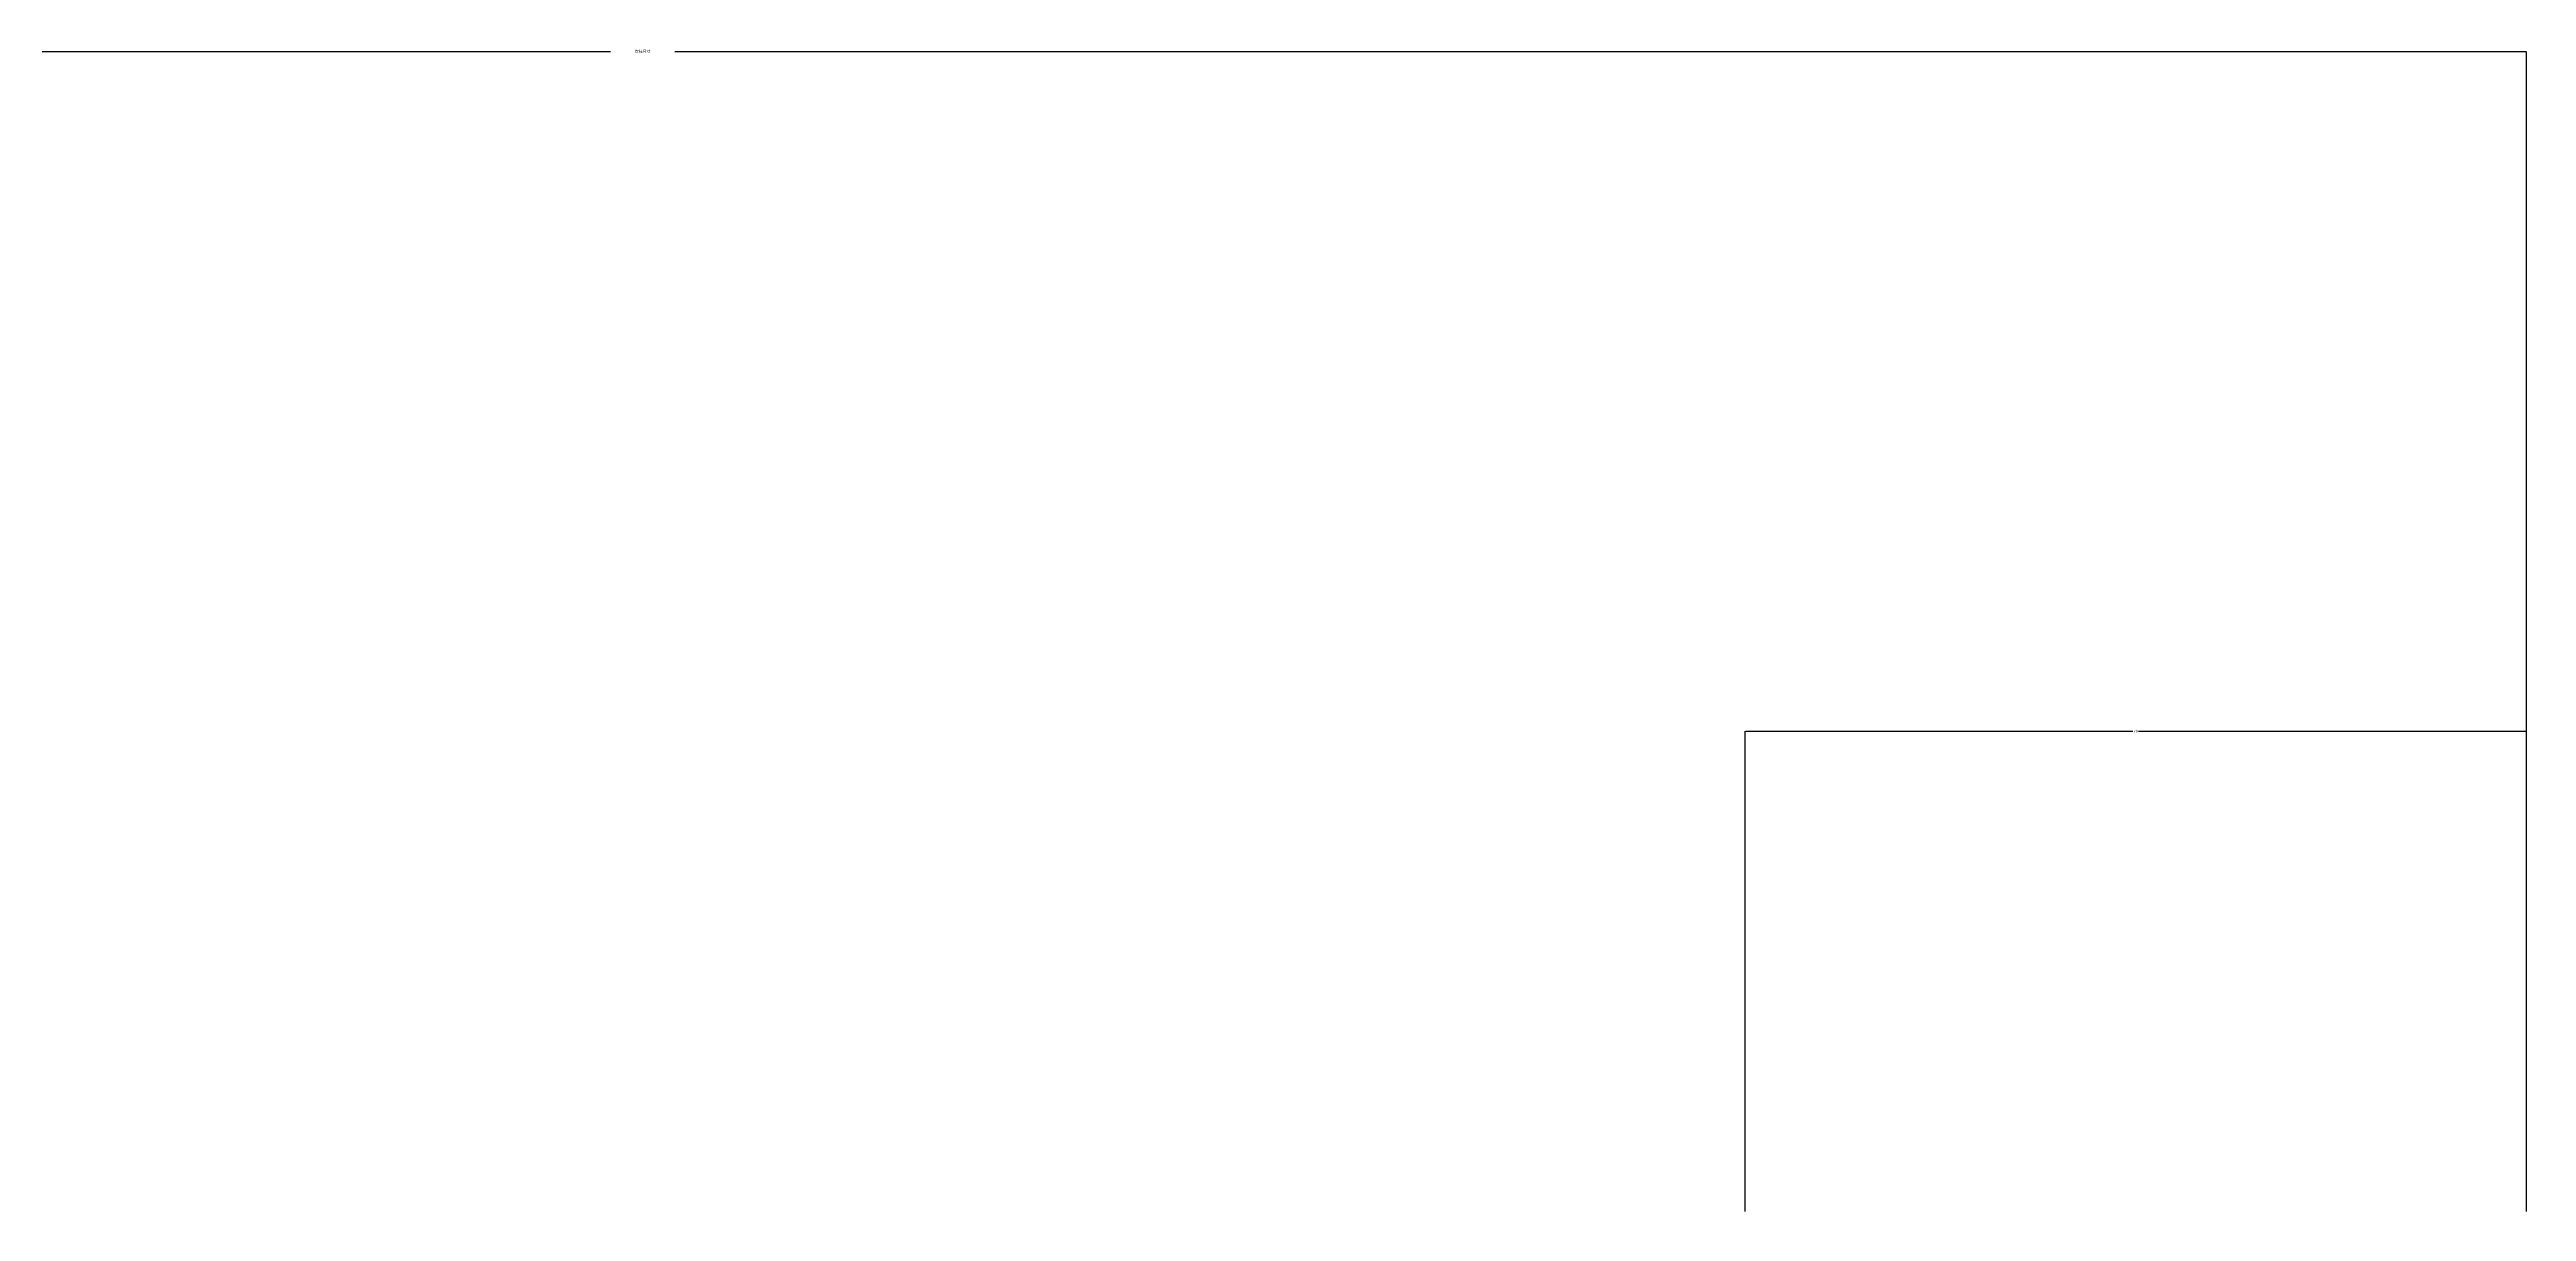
# Model space of a CAD drawing. Header units: metres. Extents: x 282048 to 286905, y 378 to 5723.
# Drawn here: x 284433 to 285321, y 5306 to 5723 of the extents above; entities that cross this region are included whole.
import ezdxf

# ---------------------------------------------------------------- set-up
doc = ezdxf.new("R2010")
doc.units = ezdxf.units.M
doc.layers.add('7', color=7, linetype='Continuous')
doc.dimstyles.get("Standard").update_dxf_attribs({"dimtxt": 2.5, "dimasz": 2.5, "dimexe": 1.25, "dimexo": 0.625, "dimtad": 1, "dimcen": 2.5, "dimazin": 3, "dimtfac": 1, "dimtmove": 0, "dimatfit": 3})

# ---------------------------------------------------------------- blocks, each defined once
blk = doc.blocks.new('_CLOSEDFILLED')
at = {"color": 0, "linetype": 'BYBLOCK'}
blk.add_solid([(-1, 0.2), (0, 0), (-1, -0.2)], dxfattribs=at)
blk = doc.blocks.new('*D12')
for p, q in [((283970.87, 5471.08), (283970.87, 5722.21)), ((283971.12, 5722.21), (284634.385, 5722.21)), ((284657.385, 5722.21), (285320.65, 5722.21)), ((285320.9, 5471.08), (285320.9, 5722.21))]:
    blk.add_line(p, q)
at = {"layer": 'Defpoints'}
for p in [(283970.87, 5722.21), (283970.87, 5471.08), (285320.9, 5471.08)]:
    blk.add_point(p, dxfattribs=at)
at = {"layer": '7', "xscale": 0.25, "yscale": 0.25, "rotation": 180}
blk.add_blockref('_CLOSEDFILLED', (283970.87, 5722.21), dxfattribs=at)
at = {"layer": '7', "xscale": 0.25, "yscale": 0.25}
blk.add_blockref('_CLOSEDFILLED', (285320.9, 5722.21), dxfattribs=at)
at = {"layer": '7', "insert": (284645.885, 5722.21), "char_height": 1, "attachment_point": 5}
blk.add_mtext('\\f宋体|b0|i0|c134|p2;包柱尺寸', dxfattribs=at)
blk = doc.blocks.new('*D13')
for p, q in [((285040.9, 5306.43), (285040.9, 5478.58)), ((285041.15, 5478.58), (285179.9, 5478.58)), ((285181.9, 5478.58), (285320.65, 5478.58)), ((285320.9, 5306.43), (285320.9, 5478.58))]:
    blk.add_line(p, q)
at = {"layer": 'Defpoints'}
for p in [(285040.9, 5478.58), (285040.9, 5306.43), (285320.9, 5306.43)]:
    blk.add_point(p, dxfattribs=at)
at = {"layer": '7', "xscale": 0.25, "yscale": 0.25, "rotation": 180}
blk.add_blockref('_CLOSEDFILLED', (285040.9, 5478.58), dxfattribs=at)
at = {"layer": '7', "xscale": 0.25, "yscale": 0.25}
blk.add_blockref('_CLOSEDFILLED', (285320.9, 5478.58), dxfattribs=at)
at = {"layer": '7', "insert": (285180.9, 5478.58), "char_height": 1, "attachment_point": 5}
blk.add_mtext('70', dxfattribs=at)

msp = doc.modelspace()

# ---------------------------------------------------------------- dimensions: what is measured, and where the dimension line sits
at = {"layer": '7'}
for base, p1, p2, text, picture, middle in [((283970.87, 5722.21), (283970.87, 5471.08), (285320.9, 5471.08), '\\f宋体|b0|i0|c134|p2;包柱尺寸', '*D12', (284645.885, 5722.21)), ((285040.9, 5478.58), (285040.9, 5306.43), (285320.9, 5306.43), '70', '*D13', (285180.9, 5478.58))]:
    dim = msp.add_linear_dim(base=base, p1=p1, p2=p2, text=text, dimstyle='Standard', dxfattribs=at)
    dim.commit()
    dim.dimension.update_dxf_attribs({"geometry": picture, "text_midpoint": middle})

doc.saveas('drawing.dxf')
